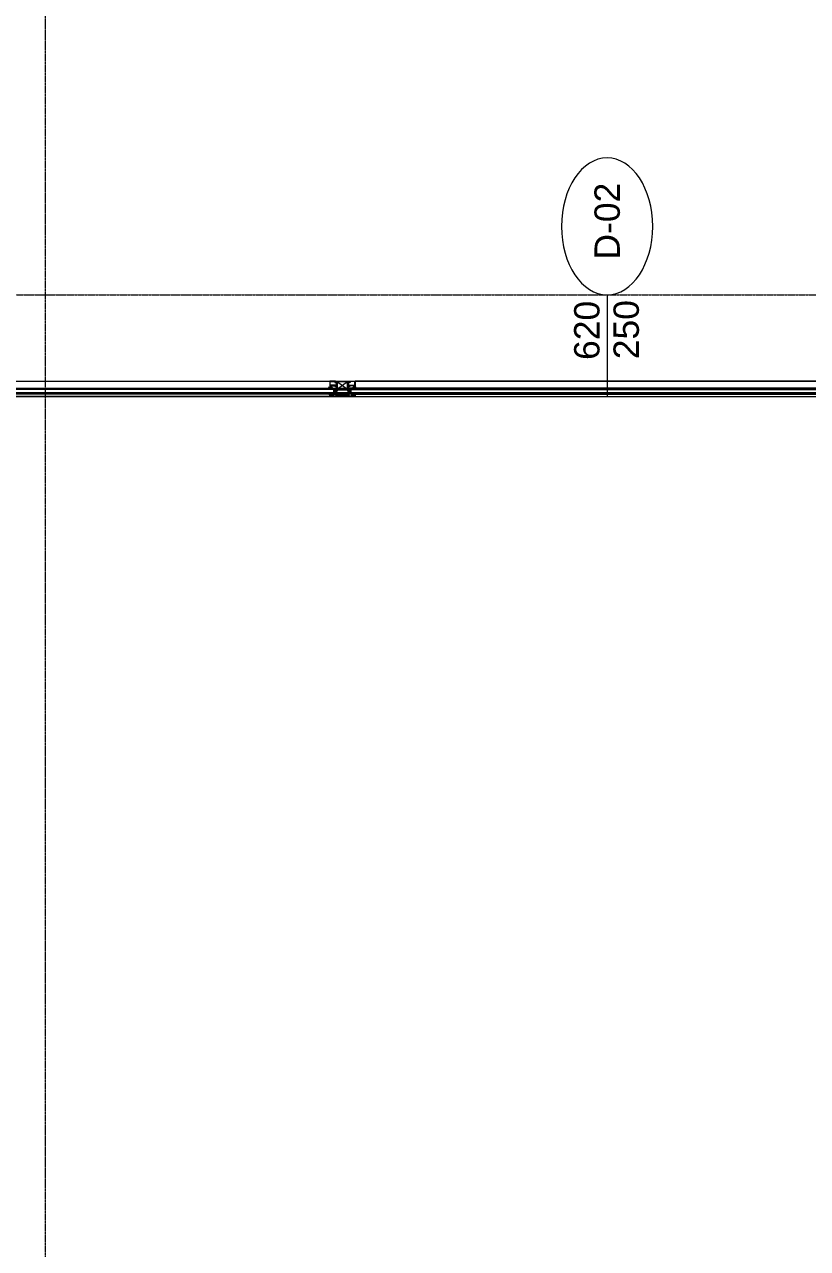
# Model space of a CAD drawing. Extents: x -1439 to 23780, y -1362 to 4476.
# Drawn here: x 19884.6 to 20192.8, y 2029.4 to 2511.5 of the extents above; entities that cross this region are included whole.
import ezdxf
from ezdxf.enums import TextEntityAlignment as Align

# ---------------------------------------------------------------- set-up
doc = ezdxf.new("R2010")
doc.units = 0
doc.header["$MEASUREMENT"] = 0
doc.linetypes.add('Audi$0$DASHDOT2', pattern=[0.5, 0.25, -0.125, 0, -0.125])
doc.layers.get('0').update_dxf_attribs({"color": 9, "lineweight": 9})
for name, color, linetype, lineweight in [('Audi$0$06C', 8, 'Continuous', 9), ('Audi$0$06D', 8, 'Continuous', 9), ('Audi$0$09', 8, 'Continuous', 9), ('Audi$0$10', 8, 'Continuous', 9), ('Audi$0$15', 8, 'Continuous', 9), ('Audi$0$21', 8, 'Continuous', 9), ('Audi$0$22', 8, 'Continuous', 9), ('Audi$0$24', 8, 'Audi$0$DASHDOT2', 9), ('Audi$0$35', 8, 'Continuous', 9)]:
    doc.layers.add(name, color=color, linetype=linetype, lineweight=lineweight)
doc.styles.add('Audi$0$Arial', font='arial.ttf', dxfattribs={"height": 2.5})
pattern_1 = [(45, (-20497.62092, -2376.32653), (-0.06629126074, 0.06629126074), [])]
pattern_2 = [(45, (-20883.0235, -2385.420697), (-0.01767766953, 0.05303300859), [0, -0.05])]

# ---------------------------------------------------------------- blocks, each defined once
blk = doc.blocks.new('Audi$0$0_doorno')
blk.add_lwpolyline([(4.5, 0), (12.5, 0)])
blk.add_ellipse((-0.891, 0), major_axis=(-5.391, 0), ratio=0.666667)
at = {"style": 'Audi$0$Arial'}
blk.add_attdef('YUKSEKLIK', text='', height=2, dxfattribs=at).set_placement((5, 12.3), align=Align.TOP_LEFT)
blk.add_attdef('KAPINO', text='', height=2, dxfattribs=at).set_placement((0, 0), align=Align.MIDDLE)
blk.add_attdef('GENISLIK', text='', height=2, dxfattribs=at).set_placement((5, -3.789), align=Align.BOTTOM_LEFT)
blk = doc.blocks.new('Audi$0$KAPI KODLARI ÇATI KATI')
at = {"layer": 'Audi$0$22'}
ref = blk.add_blockref('Audi$0$0_doorno', (20113.92, 2427.5), dxfattribs=dict(at, xscale=-5, yscale=5, zscale=5, rotation=90))
ref.add_attrib('KAPINO', 'D-02', dxfattribs={"layer": '0', "height": 10, "rotation": 90, "style": 'Audi$0$Arial'}).set_placement((20113.92, 2434.01), align=Align.MIDDLE)
ref.add_attrib('GENISLIK', '620', dxfattribs={"layer": '0', "height": 10, "rotation": 90, "style": 'Audi$0$Arial'}).set_placement((20113.92, 2379.33), align=Align.BOTTOM_LEFT)
ref.add_attrib('YUKSEKLIK', '250', dxfattribs={"layer": '0', "height": 10, "rotation": 90, "style": 'Audi$0$Arial'}).set_placement((20116.42, 2379.63), align=Align.TOP_LEFT)
blk = doc.blocks.new('Audi$0$P-AKS_AUDI')
at = {"layer": 'Audi$0$21', "linetype": 'Audi$0$DASHDOT2'}
blk.add_lwpolyline([(-2664.62, -2580.53), (-2664.62, 1229.1)], dxfattribs=at)
at = {"layer": 'Audi$0$24'}
blk.add_lwpolyline([(-3840, -380), (360, -380)], dxfattribs=at)
blk = doc.blocks.new('*U420')
at = {"layer": 'Audi$0$09'}
h = blk.add_hatch(dxfattribs=at)
h.set_pattern_fill('_USER', color=256, scale=0.2, style=0, pattern_type=0)
h.set_pattern_definition([(0, (192.41667, -0.4), (0, -0.2), [])])
h.paths.add_polyline_path([(0, -0.6), (192.42, -0.6), (192.42, 0), (0, 0)])
h = blk.add_hatch(dxfattribs=at)
h.set_pattern_fill('_USER', color=256, scale=0.2, style=0, pattern_type=0)
h.set_pattern_definition([(0, (192.41667, -2.1), (0, -0.2), [])])
h.paths.add_polyline_path([(0, -2.4), (192.42, -2.4), (192.42, -1.8), (0, -1.8)])
at = {"layer": 'Audi$0$15'}
for points in [[(0, -0.6), (192.42, -0.6), (192.42, 0), (0, 0)], [(0, -2.4), (192.42, -2.4), (192.42, -1.8), (0, -1.8)]]:
    blk.add_lwpolyline(points, close=True, dxfattribs=at)
blk = doc.blocks.new('*U443')
at = {"layer": 'Audi$0$09'}
h = blk.add_hatch(dxfattribs=at)
h.set_pattern_fill('_USER', color=256, scale=0.2, style=0, pattern_type=0)
h.set_pattern_definition([(0, (199.80667, -0.4), (0, -0.2), [])])
h.paths.add_polyline_path([(0, -0.6), (199.81, -0.6), (199.81, 0), (0, 0)])
h = blk.add_hatch(dxfattribs=at)
h.set_pattern_fill('_USER', color=256, scale=0.2, style=0, pattern_type=0)
h.set_pattern_definition([(0, (199.80667, -2.1), (0, -0.2), [])])
h.paths.add_polyline_path([(0, -2.4), (199.81, -2.4), (199.81, -1.8), (0, -1.8)])
at = {"layer": 'Audi$0$15'}
for points in [[(0, -0.6), (199.81, -0.6), (199.81, 0), (0, 0)], [(0, -2.4), (199.81, -2.4), (199.81, -1.8), (0, -1.8)]]:
    blk.add_lwpolyline(points, close=True, dxfattribs=at)
blk = doc.blocks.new('*X414')
for p, q in [((1, 6.3), (1.3, 6.6)), ((3.8, 3.3), (1.2, 5.9)), ((1.6, 5.1), (2.3, 5.9)), ((2.2, 4), (3.3, 5)), ((2.9, 2.9), (4.9, 4.9)), ((3.7, 1.9), (3.8, 2)), ((5.3, 3.5), (3.9, 4.9)), ((4.8, 5.8), (4.1, 6.6)), ((4.2, 5.9), (4.8, 6.6)), ((5.3, 3.5), (6.7, 4.9)), ((5.7, 5.7), (6.5, 6.5)), ((8.4, 2.2), (5.7, 4.9)), ((6.8, 5.6), (5.9, 6.5)), ((7.8, 1), (6.5, 2.3)), ((6.7, 1.4), (10.4, 5.1)), ((6.8, 3.3), (8.4, 4.9)), ((7.2, 0.1), (7.8, 0.7)), ((7.3, 5.5), (8.2, 6.4)), ((9.5, 2.9), (7.5, 4.9)), ((8.8, 5.3), (7.7, 6.4)), ((8.8, 5.3), (9.6, 6)), ((11.4, 2.8), (9.1, 5.1)), ((10.1, 3), (12, 4.9)), ((14.1, 1.8), (11, 4.9)), ((11.8, 5.9), (11.1, 6.6)), ((11.3, 6), (11.9, 6.6)), ((11.5, 2.7), (13.7, 4.9)), ((12.4, 1.8), (13.8, 3.2)), ((13.6, 0.6), (12.6, 1.6)), ((12.8, 5.8), (13.6, 6.5)), ((14.2, 3.5), (12.8, 4.9)), ((12.8, 0.5), (14, 1.6)), ((13.8, 5.7), (12.9, 6.6)), ((14.1, 3.5), (16.5, 5.9)), ((14.4, 5.6), (15.3, 6.5)), ((15.8, 3.6), (14.5, 4.9)), ((16.7, 4.5), (14.7, 6.5)), ((16.1, 3.7), (16.6, 4.2))]:
    blk.add_line(p, q)
blk = doc.blocks.new('*X413')
for p, q in [((0.6, 14.7), (1.1, 15.2)), ((4.5, 11.4), (0.8, 15.2)), ((1.3, 0.4), (0.9, 0.9)), ((1, 13.3), (2.1, 14.5)), ((3.3, 10.8), (1, 13.1)), ((1, 1), (3.1, 3.1)), ((1.1, 8.1), (1.6, 8.6)), ((1.3, 11.9), (3.2, 13.8)), ((2, 1.5), (1.5, 2.1)), ((1.6, 10.4), (4.2, 13)), ((4.5, 7.9), (1.6, 10.8)), ((1.9, 8.9), (3.3, 10.4)), ((1.9, 7.2), (3.6, 8.9)), ((4.5, 6.1), (1.9, 8.7)), ((2.7, 2.6), (2, 3.3)), ((4, 4.8), (2.5, 6.4)), ((2.5, 4.3), (4.6, 6.3)), ((2.6, 6.1), (4.4, 8)), ((3.4, 3.6), (2.6, 4.5)), ((4.3, 11.4), (5.2, 12.2))]:
    blk.add_line(p, q)
blk = doc.blocks.new('Audi$0$p-dog-teras')
at = {"layer": 'Audi$0$06D'}
h = blk.add_hatch(dxfattribs=at)
h.set_pattern_fill('DOTS', color=256, scale=0.8, angle=45, style=0)
h.set_pattern_definition(pattern_2)
h.paths.add_polyline_path([(204.44, -3.57), (204.44, -4.15), (204.54, -4.32), (204.04, -4.32), (204.14, -4.15), (204.14, -3.57), (204.14, -2.99), (204.04, -2.83), (204.54, -2.83), (204.44, -2.99)])
h = blk.add_hatch(dxfattribs=at)
h.set_pattern_fill('DOTS', color=256, scale=0.8, angle=45, style=0)
h.set_pattern_definition(pattern_2)
h.paths.add_polyline_path([(209.2, -4.16), (209.3, -4.33), (208.8, -4.33), (208.9, -4.16), (208.9, -3.58), (208.9, -3), (208.8, -2.83), (209.3, -2.83), (209.2, -3), (209.2, -3.58)])
h = blk.add_hatch(dxfattribs=at)
h.set_pattern_fill('DOTS', color=256, scale=0.8, angle=45, style=0)
h.set_pattern_definition(pattern_2)
h.paths.add_polyline_path([(208.9, -3.57), (208.9, -4.15), (208.8, -4.32), (209.3, -4.32), (209.2, -4.15), (209.2, -3.57), (209.2, -2.99), (209.29, -2.83), (208.8, -2.83), (208.9, -2.99)])
at = {"layer": 'Audi$0$09'}
h = blk.add_hatch(dxfattribs=at)
h.set_pattern_fill('ANSI31', color=256, scale=0.75, style=0)
h.set_pattern_definition(pattern_1)
h.paths.add_polyline_path([(201.68, -5.33), (201.68, -4.94), (201.69, -4.94), (201.7, -4.93), (201.7, -4.78), (201.92, -4.78, -0.414214), (201.98, -4.84), (201.98, -4.9), (201.83, -4.9), (201.83, -5.15), (202.83, -5.15), (202.83, -4.9), (202.68, -4.9), (202.68, -4.84, -0.414214), (202.74, -4.78), (202.98, -4.78), (202.98, -5.13), (204.18, -5.13), (204.18, -4.53), (203.88, -4.53), (203.88, -4.18), (203.91, -4.13), (203.79, -4.01, -0.198912), (203.79, -4), (203.79, -3.95, -0.414214), (203.81, -3.93), (203.94, -3.93, -0.198912), (203.95, -3.93), (204.03, -4.01), (204.07, -4.01, -0.198912), (204.08, -4.01), (204.13, -4.06), (204.13, -4.08), (204.03, -4.18), (204.03, -4.28), (204.02, -4.28, 1), (204.02, -4.33), (204.61, -4.33), (204.47, -4.08), (204.47, -4.06), (204.49, -4.02, -0.267949), (204.51, -4.01), (204.56, -4.01), (204.57, -4.01), (204.89, -4.33), (206.65, -4.33), (208.49, -4.33), (208.8, -4.01), (208.82, -4.01), (208.87, -4.01, -0.267949), (208.88, -4.02), (208.9, -4.05), (208.9, -4.08), (208.76, -4.33), (209.35, -4.33, 1), (209.35, -4.28), (209.35, -4.28), (209.35, -4.18), (209.25, -4.08), (209.25, -4.06), (209.29, -4.01, -0.198912), (209.31, -4.01), (209.35, -4.01), (209.42, -3.93, -0.198912), (209.44, -3.93), (209.57, -3.93, -0.414214), (209.59, -3.95), (209.59, -4, -0.198912), (209.58, -4.01), (209.47, -4.13), (209.5, -4.18), (209.5, -4.53), (209.18, -4.53), (209.18, -5.13), (209.47, -5.13), (209.47, -5.33), (207.05, -5.33), (206.65, -5.33)], flags=17)
h.paths.add_polyline_path([(201.68, -5.33), (201.68, -4.78), (201.92, -4.78, -0.414214), (201.98, -4.84), (201.98, -4.9), (201.83, -4.9), (201.83, -5.15), (202.83, -5.15), (202.83, -4.9), (202.68, -4.9), (202.68, -4.84, -0.414214), (202.74, -4.78), (202.98, -4.78), (202.98, -5.13), (204.18, -5.13), (204.18, -4.53), (203.88, -4.53), (203.88, -4.18), (203.91, -4.13), (203.79, -4.01, -0.198912), (203.79, -4), (203.79, -3.95, -0.414214), (203.81, -3.93), (203.94, -3.93, -0.198912), (203.95, -3.93), (204.03, -4.01), (204.07, -4.01, -0.198912), (204.08, -4.01), (204.13, -4.06), (204.13, -4.08), (204.03, -4.18), (204.03, -4.28), (204.02, -4.28, 1), (204.02, -4.33), (204.61, -4.33), (204.47, -4.08), (204.47, -4.06), (204.49, -4.02, -0.267949), (204.51, -4.01), (204.56, -4.01), (204.57, -4.01), (204.89, -4.33), (206.65, -4.33), (208.49, -4.33), (208.8, -4.01), (208.82, -4.01), (208.87, -4.01, -0.267949), (208.88, -4.02), (208.91, -4.06), (208.91, -4.08), (208.76, -4.33), (209.35, -4.33, 1), (209.35, -4.28), (209.35, -4.28), (209.35, -4.18), (209.25, -4.08), (209.25, -4.06), (209.29, -4.01, -0.198912), (209.31, -4.01), (209.35, -4.01), (209.42, -3.93, -0.198912), (209.44, -3.93), (209.57, -3.93, -0.414214), (209.59, -3.95), (209.59, -4, -0.198912), (209.58, -4.01), (209.47, -4.13), (209.5, -4.18), (209.5, -4.53), (209.18, -4.53), (209.18, -5.13), (209.47, -5.13), (209.47, -5.33), (207.05, -5.33), (206.65, -5.33)], flags=17)
h = blk.add_hatch(dxfattribs=at)
h.set_pattern_fill('ANSI31', color=256, scale=0.75, style=0)
h.set_pattern_definition(pattern_1)
h.paths.add_polyline_path([(211.66, -5.33), (211.66, -4.94), (211.64, -4.94), (211.63, -4.93), (211.63, -4.78), (211.42, -4.78, 0.414214), (211.36, -4.84), (211.36, -4.9), (211.51, -4.9), (211.51, -5.15), (210.51, -5.15), (210.51, -4.9), (210.66, -4.9), (210.66, -4.84, 0.414214), (210.6, -4.78), (210.36, -4.78), (210.36, -5.13), (209.16, -5.13), (209.16, -4.53), (209.46, -4.53), (209.46, -4.18), (209.43, -4.13), (209.54, -4.01, 0.198912), (209.55, -4), (209.55, -3.95, 0.414214), (209.53, -3.93), (209.39, -3.93, 0.198912), (209.38, -3.93), (209.31, -4.01), (209.26, -4.01, 0.198912), (209.25, -4.01), (209.21, -4.06), (209.21, -4.08), (209.31, -4.18), (209.31, -4.28), (209.31, -4.28, -1), (209.31, -4.33), (208.72, -4.33), (208.87, -4.08), (208.87, -4.06), (208.84, -4.02, 0.267949), (208.83, -4.01), (208.77, -4.01), (208.76, -4.01), (208.45, -4.33), (206.68, -4.33), (204.85, -4.33), (204.53, -4.01), (204.52, -4.01), (204.47, -4.01, 0.267949), (204.45, -4.02), (204.43, -4.05), (204.43, -4.08), (204.57, -4.33), (203.98, -4.33, -1), (203.98, -4.28), (203.99, -4.28), (203.99, -4.18), (204.09, -4.08), (204.09, -4.06), (204.04, -4.01, 0.198912), (204.03, -4.01), (203.99, -4.01), (203.91, -3.93, 0.198912), (203.9, -3.93), (203.77, -3.93, 0.414214), (203.75, -3.95), (203.75, -4, 0.198912), (203.75, -4.01), (203.87, -4.13), (203.84, -4.18), (203.84, -4.53), (204.15, -4.53), (204.15, -5.13), (203.87, -5.13), (203.87, -5.33), (206.29, -5.33), (206.68, -5.33)], flags=17)
h.paths.add_polyline_path([(211.66, -5.33), (211.66, -4.78), (211.42, -4.78, 0.414214), (211.36, -4.84), (211.36, -4.9), (211.51, -4.9), (211.51, -5.15), (210.51, -5.15), (210.51, -4.9), (210.66, -4.9), (210.66, -4.84, 0.414214), (210.6, -4.78), (210.36, -4.78), (210.36, -5.13), (209.16, -5.13), (209.16, -4.53), (209.46, -4.53), (209.46, -4.18), (209.43, -4.13), (209.54, -4.01, 0.198912), (209.55, -4), (209.55, -3.95, 0.414214), (209.53, -3.93), (209.39, -3.93, 0.198912), (209.38, -3.93), (209.31, -4.01), (209.26, -4.01, 0.198912), (209.25, -4.01), (209.21, -4.06), (209.21, -4.08), (209.31, -4.18), (209.31, -4.28), (209.31, -4.28, -1), (209.31, -4.33), (208.72, -4.33), (208.87, -4.08), (208.87, -4.06), (208.84, -4.02, 0.267949), (208.83, -4.01), (208.77, -4.01), (208.76, -4.01), (208.45, -4.33), (206.68, -4.33), (204.85, -4.33), (204.53, -4.01), (204.52, -4.01), (204.47, -4.01, 0.267949), (204.45, -4.02), (204.43, -4.06), (204.43, -4.08), (204.57, -4.33), (203.98, -4.33, -1), (203.98, -4.28), (203.99, -4.28), (203.99, -4.18), (204.09, -4.08), (204.09, -4.06), (204.04, -4.01, 0.198912), (204.03, -4.01), (203.99, -4.01), (203.91, -3.93, 0.198912), (203.9, -3.93), (203.77, -3.93, 0.414214), (203.75, -3.95), (203.75, -4, 0.198912), (203.75, -4.01), (203.87, -4.13), (203.84, -4.18), (203.84, -4.53), (204.15, -4.53), (204.15, -5.13), (203.87, -5.13), (203.87, -5.33), (206.29, -5.33), (206.68, -5.33)], flags=17)
h = blk.add_hatch(dxfattribs=at)
h.set_pattern_fill('ANSI31', color=256, scale=0.75, style=0)
h.set_pattern_definition(pattern_1)
h.paths.add_polyline_path([(211.66, -5.33), (211.66, -4.94), (211.64, -4.94), (211.63, -4.93), (211.63, -4.78), (211.42, -4.78, 0.414214), (211.36, -4.84), (211.36, -4.9), (211.51, -4.9), (211.51, -5.15), (210.51, -5.15), (210.51, -4.9), (210.66, -4.9), (210.66, -4.84, 0.414214), (210.6, -4.78), (210.36, -4.78), (210.36, -5.13), (209.16, -5.13), (209.16, -4.53), (209.46, -4.53), (209.46, -4.18), (209.43, -4.13), (209.54, -4.01, 0.198912), (209.55, -4), (209.55, -3.95, 0.414214), (209.53, -3.93), (209.39, -3.93, 0.198912), (209.38, -3.93), (209.31, -4.01), (209.26, -4.01, 0.198912), (209.25, -4.01), (209.21, -4.06), (209.21, -4.08), (209.31, -4.18), (209.31, -4.28), (209.31, -4.28, -1), (209.31, -4.33), (208.72, -4.33), (208.87, -4.08), (208.87, -4.06), (208.84, -4.02, 0.267949), (208.83, -4.01), (208.77, -4.01), (208.76, -4.01), (208.45, -4.33), (206.68, -4.33), (204.85, -4.33), (204.53, -4.01), (204.52, -4.01), (204.47, -4.01, 0.267949), (204.45, -4.02), (204.43, -4.05), (204.43, -4.08), (204.57, -4.33), (203.98, -4.33, -1), (203.98, -4.28), (203.99, -4.28), (203.99, -4.18), (204.09, -4.08), (204.09, -4.06), (204.04, -4.01, 0.198912), (204.03, -4.01), (203.99, -4.01), (203.91, -3.93, 0.198912), (203.9, -3.93), (203.77, -3.93, 0.414214), (203.75, -3.95), (203.75, -4, 0.198912), (203.75, -4.01), (203.87, -4.13), (203.84, -4.18), (203.84, -4.53), (204.15, -4.53), (204.15, -5.13), (203.87, -5.13), (203.87, -5.33), (206.29, -5.33), (206.68, -5.33)], flags=17)
h.paths.add_polyline_path([(211.66, -5.33), (211.66, -4.78), (211.42, -4.78, 0.414214), (211.36, -4.84), (211.36, -4.9), (211.51, -4.9), (211.51, -5.15), (210.51, -5.15), (210.51, -4.9), (210.66, -4.9), (210.66, -4.84, 0.414214), (210.6, -4.78), (210.36, -4.78), (210.36, -5.13), (209.16, -5.13), (209.16, -4.53), (209.46, -4.53), (209.46, -4.18), (209.43, -4.13), (209.54, -4.01, 0.198912), (209.55, -4), (209.55, -3.95, 0.414214), (209.53, -3.93), (209.39, -3.93, 0.198912), (209.38, -3.93), (209.31, -4.01), (209.26, -4.01, 0.198912), (209.25, -4.01), (209.21, -4.06), (209.21, -4.08), (209.31, -4.18), (209.31, -4.28), (209.31, -4.28, -1), (209.31, -4.33), (208.72, -4.33), (208.87, -4.08), (208.87, -4.06), (208.84, -4.02, 0.267949), (208.83, -4.01), (208.77, -4.01), (208.76, -4.01), (208.45, -4.33), (206.68, -4.33), (204.85, -4.33), (204.53, -4.01), (204.52, -4.01), (204.47, -4.01, 0.267949), (204.45, -4.02), (204.43, -4.06), (204.43, -4.08), (204.57, -4.33), (203.98, -4.33, -1), (203.98, -4.28), (203.99, -4.28), (203.99, -4.18), (204.09, -4.08), (204.09, -4.06), (204.04, -4.01, 0.198912), (204.03, -4.01), (203.99, -4.01), (203.91, -3.93, 0.198912), (203.9, -3.93), (203.77, -3.93, 0.414214), (203.75, -3.95), (203.75, -4, 0.198912), (203.75, -4.01), (203.87, -4.13), (203.84, -4.18), (203.84, -4.53), (204.15, -4.53), (204.15, -5.13), (203.87, -5.13), (203.87, -5.33), (206.29, -5.33), (206.68, -5.33)], flags=17)
at = {"layer": 'Audi$0$06C'}
for points in [[(19.8, 0.67), (201.62, 0.67)], [(409.18, 0.67), (211.65, 0.67)], [(201.62, -5.33), (19.81, -5.33)], [(211.65, -5.33), (409.17, -5.33)]]:
    blk.add_lwpolyline(points, dxfattribs=at)
at = {"layer": 'Audi$0$06D'}
for p, q in [((201.65, -4.92), (201.39, -4.49)), ((201.64, -4.64), (201.47, -4.49)), ((202.2, -4.64), (201.64, -4.64)), ((201.7, -4.53), (201.73, -4.54)), ((202, -4.78), (201.7, -4.78)), ((201.7, -4.78), (201.7, -4.93)), ((201.73, -4.54), (201.77, -4.55)), ((201.77, -4.55), (202.17, -4.59)), ((202, -4.9), (202, -4.78)), ((202.17, -4.59), (202.2, -4.61)), ((202.2, -4.61), (202.21, -4.63)), ((202.21, -4.63), (202.2, -4.64)), ((202.28, -4.54), (202.25, -4.52)), ((202.3, -4.55), (202.28, -4.54)), ((202.31, -4.58), (202.3, -4.55)), ((202.32, -4.6), (202.31, -4.58)), ((202.34, -4.62), (202.32, -4.6)), ((202.35, -4.63), (202.34, -4.62)), ((202.37, -4.64), (202.35, -4.63)), ((202.83, -4.64), (202.37, -4.64)), ((202.42, -4.53), (202.46, -4.54)), ((202.46, -4.54), (202.84, -4.58)), ((202.68, -4.9), (202.68, -4.78)), ((202.68, -4.78), (202.83, -4.78)), ((202.85, -4.64), (202.83, -4.64)), ((202.84, -4.58), (202.86, -4.6)), ((202.86, -4.62), (202.85, -4.64)), ((202.86, -4.6), (202.86, -4.62)), ((204.04, -2.82), (204.14, -2.99)), ((204.04, -2.82), (204.54, -2.82)), ((204.04, -4.32), (204.14, -4.15)), ((204.04, -4.32), (204.54, -4.32)), ((204.14, -2.99), (204.14, -3.57)), ((204.14, -4.15), (204.14, -3.57)), ((204.54, -2.82), (204.44, -2.99)), ((204.44, -3.57), (204.44, -2.99)), ((204.44, -3.57), (204.44, -4.15)), ((204.54, -4.32), (204.44, -4.15)), ((208.8, -2.82), (208.9, -2.99)), ((209.3, -2.82), (208.8, -2.82)), ((208.8, -2.83), (209.3, -2.83)), ((208.8, -2.83), (208.9, -3)), ((208.8, -4.32), (208.9, -4.15)), ((208.8, -4.33), (208.9, -4.16)), ((209.3, -4.32), (208.8, -4.32)), ((208.8, -4.33), (209.3, -4.33)), ((208.9, -3.57), (208.9, -2.99)), ((208.9, -3), (208.9, -3.58)), ((208.9, -3.57), (208.9, -4.15)), ((208.9, -4.16), (208.9, -3.58)), ((209.3, -2.82), (209.2, -2.99)), ((209.3, -2.83), (209.2, -3)), ((209.2, -2.99), (209.2, -3.57)), ((209.2, -3.58), (209.2, -3)), ((209.2, -4.15), (209.2, -3.57)), ((209.2, -3.58), (209.2, -4.16)), ((209.3, -4.32), (209.2, -4.15)), ((209.3, -4.33), (209.2, -4.16)), ((210.5, -4.58), (210.48, -4.6)), ((210.48, -4.6), (210.48, -4.62)), ((210.48, -4.62), (210.49, -4.64)), ((210.49, -4.64), (210.51, -4.64)), ((210.88, -4.54), (210.5, -4.58)), ((210.51, -4.64), (210.97, -4.64)), ((210.66, -4.78), (210.51, -4.78)), ((210.66, -4.9), (210.66, -4.78)), ((210.92, -4.53), (210.88, -4.54)), ((210.97, -4.64), (210.99, -4.63)), ((210.99, -4.63), (211, -4.62)), ((211, -4.62), (211.02, -4.6)), ((211.02, -4.6), (211.03, -4.58)), ((211.03, -4.58), (211.04, -4.55)), ((211.04, -4.55), (211.06, -4.54)), ((211.06, -4.54), (211.09, -4.52)), ((211.14, -4.61), (211.13, -4.63)), ((211.13, -4.63), (211.14, -4.64)), ((211.17, -4.59), (211.14, -4.61)), ((211.14, -4.64), (211.7, -4.64)), ((211.57, -4.55), (211.17, -4.59)), ((211.33, -4.9), (211.33, -4.78)), ((211.33, -4.78), (211.63, -4.78)), ((211.61, -4.54), (211.57, -4.55)), ((211.64, -4.53), (211.61, -4.54)), ((211.63, -4.78), (211.63, -4.93)), ((211.68, -4.92), (211.95, -4.49)), ((211.7, -4.64), (211.87, -4.49)), ((201.67, -4.94), (201.65, -4.92)), ((201.69, -4.94), (201.67, -4.94)), ((201.7, -4.93), (201.69, -4.94)), ((202, -4.9), (201.95, -4.9)), ((201.95, -4.9), (202.02, -5.13)), ((202.02, -5.13), (202.04, -5.14)), ((202.04, -5.14), (202.06, -5.13)), ((202.06, -5.13), (202.08, -5.12)), ((202.6, -5.14), (202.58, -5.12)), ((202.61, -5.14), (202.6, -5.14)), ((202.63, -5.13), (202.61, -5.14)), ((202.73, -4.9), (202.63, -5.13)), ((202.68, -4.9), (202.73, -4.9)), ((210.66, -4.9), (210.61, -4.9)), ((210.61, -4.9), (210.71, -5.13)), ((210.71, -5.13), (210.73, -5.14)), ((210.73, -5.14), (210.74, -5.14)), ((210.74, -5.14), (210.76, -5.12)), ((211.28, -5.13), (211.26, -5.12)), ((211.3, -5.14), (211.28, -5.13)), ((211.32, -5.13), (211.3, -5.14)), ((211.38, -4.9), (211.32, -5.13)), ((211.33, -4.9), (211.38, -4.9)), ((211.63, -4.93), (211.64, -4.94)), ((211.64, -4.94), (211.66, -4.94)), ((211.66, -4.94), (211.68, -4.92))]:
    blk.add_line(p, q, dxfattribs=at)
for points in [[(202.01, -1.66), (202.11, -1.64), (202.27, -1.68), (202.43, -1.76), (202.76, -1.98), (202.8, -2.02), (202.78, -2.04), (202.76, -2.04), (202.35, -1.85), (202.25, -1.84), (202.13, -1.87), (202.08, -1.92), (202.03, -1.95), (201.99, -2), (201.95, -2.03), (201.9, -2.05), (201.88, -2.03), (201.9, -2), (201.93, -1.97), (201.94, -1.94), (201.93, -1.92), (201.82, -1.94), (201.68, -1.96), (201.54, -2), (201.38, -2.03), (201.33, -2.05), (201.3, -2.05), (201.28, -2.03), (201.28, -2), (201.3, -1.96), (201.6, -1.56), (201.66, -1.56), (201.66, -1.78), (201.88, -1.78), (201.98, -1.69), (201.99, -1.68)], [(211.33, -1.66), (211.23, -1.64), (211.07, -1.68), (210.91, -1.76), (210.58, -1.98), (210.54, -2.02), (210.56, -2.04), (210.58, -2.04), (210.99, -1.85), (211.09, -1.84), (211.21, -1.87), (211.26, -1.92), (211.31, -1.95), (211.35, -2), (211.39, -2.03), (211.44, -2.05), (211.46, -2.03), (211.44, -2), (211.41, -1.97), (211.4, -1.94), (211.41, -1.92), (211.52, -1.94), (211.66, -1.96), (211.8, -2), (211.96, -2.03), (212.01, -2.05), (212.04, -2.05), (212.06, -2.03), (212.06, -2), (212.04, -1.96), (211.74, -1.56), (211.68, -1.56), (211.68, -1.78), (211.46, -1.78), (211.36, -1.69), (211.35, -1.68)]]:
    blk.add_lwpolyline(points, close=True, dxfattribs=at)
for centre, radius, start, end in [((202.83, -4.63), 0.15, 270, 90), ((210.51, -4.63), 0.15, 90, 270), ((202.33, -5.08), 0.253, 351.4886, 188.5114), ((211.01, -5.08), 0.253, 351.4886, 188.5114)]:
    blk.add_arc(centre, radius, start, end, dxfattribs=at)
at = {"layer": 'Audi$0$09'}
for points in [[(208.97, -1.72), (208.77, -1.78)], [(208.77, -2.26), (208.97, -2.32)]]:
    blk.add_lwpolyline(points, dxfattribs=at)
at = {"layer": 'Audi$0$10', "linetype": 'ByBlock'}
for p, q in [((204.57, 0.47), (204.57, -2.32)), ((208.77, 0.47), (208.77, -2.32))]:
    blk.add_line(p, q, dxfattribs=at)
at = {"layer": 'Audi$0$10'}
for p, q in [((208.67, 0.35), (204.67, 0.35)), ((204.67, 0.35), (208.67, -2.53)), ((208.67, 0.35), (204.67, -2.53)), ((204.67, -2.53), (204.67, 0.35)), ((208.67, -2.53), (208.67, 0.35)), ((208.67, -2.53), (208.67, 0.35)), ((203.74, -4.47), (203.24, -2.07)), ((203.74, -2.07), (203.24, -4.47)), ((203.24, -4.47), (203.24, -2.07)), ((203.24, -2.07), (203.74, -2.07)), ((203.24, -4.47), (203.74, -4.47)), ((203.74, -4.47), (203.74, -2.07)), ((204.17, -2.02), (204.86, -2.02)), ((204.37, -1.57), (204.37, -2.47)), ((204.37, -1.77), (204.57, -1.77)), ((204.37, -2.27), (204.57, -2.27)), ((204.67, -2.53), (208.67, -2.53)), ((209.17, -2.02), (208.48, -2.02)), ((208.97, -1.77), (208.77, -1.77)), ((208.97, -2.27), (208.77, -2.27)), ((208.97, -1.57), (208.97, -2.47)), ((209.6, -4.47), (210.1, -2.07)), ((209.6, -2.07), (210.1, -4.47)), ((209.6, -4.47), (209.6, -2.07)), ((210.1, -2.07), (209.6, -2.07)), ((210.1, -4.47), (209.6, -4.47)), ((210.1, -4.47), (210.1, -2.07))]:
    blk.add_line(p, q, dxfattribs=at)
for points in [[(204.37, -1.01, 0.414214), (204.32, -0.96), (201.82, -0.96), (201.82, 0.53), (203.67, 0.53), (203.67, 0.11), (204.29, 0.11, 0.414214), (204.34, 0.16), (204.34, 0.21), (204.14, 0.35), (204.09, 0.26), (203.82, 0.26), (203.82, 0.52), (203.87, 0.52), (203.87, 0.67), (201.67, 0.67), (201.67, -1.78), (201.82, -1.78), (201.82, -1.12), (204.09, -1.12), (204.09, -1.22), (204.37, -1.04)], [(208.97, -1.01, -0.414214), (209.02, -0.96), (211.52, -0.96), (211.52, 0.53), (209.67, 0.53), (209.67, 0.11), (209.05, 0.11, -0.414214), (209, 0.16), (209, 0.21), (209.2, 0.35), (209.25, 0.26), (209.52, 0.26), (209.52, 0.52), (209.47, 0.52), (209.47, 0.67), (211.67, 0.67), (211.67, -1.78), (211.52, -1.78), (211.52, -1.12), (209.25, -1.12), (209.25, -1.22), (208.97, -1.04)], [(211.43, -4.78), (211.67, -4.78), (211.67, -5.33), (209.67, -5.33), (207.03, -5.33), (206.63, -5.33), (201.66, -5.33), (201.66, -4.78), (201.9, -4.78, -0.414214), (201.96, -4.84), (201.96, -4.9), (201.81, -4.9), (201.81, -5.15), (202.81, -5.15), (202.81, -4.9), (202.66, -4.9), (202.66, -4.84, -0.414214), (202.72, -4.78), (202.96, -4.78), (202.96, -5.13), (204.16, -5.13), (204.16, -4.53), (203.86, -4.53), (203.86, -4.18), (203.89, -4.13), (203.77, -4.01, -0.198912), (203.77, -4), (203.77, -3.95, -0.414214), (203.79, -3.93), (203.92, -3.93, -0.198912), (203.93, -3.93), (204.01, -4.01), (204.05, -4.01, -0.198912), (204.06, -4.01), (204.11, -4.06), (204.11, -4.08), (204.01, -4.18), (204.01, -4.28), (204, -4.28, 1), (204, -4.33), (204.59, -4.33), (204.45, -4.08), (204.45, -4.06), (204.47, -4.02, -0.267949), (204.49, -4.01), (204.54, -4.01), (204.55, -4.01), (204.87, -4.33), (206.63, -4.33), (208.47, -4.33), (208.78, -4.01), (208.79, -4.01), (208.85, -4.01, -0.267949), (208.86, -4.02), (208.89, -4.06), (208.89, -4.08), (208.74, -4.33), (209.33, -4.33, 1), (209.33, -4.28), (209.33, -4.28), (209.33, -4.18), (209.23, -4.08), (209.23, -4.06), (209.27, -4.01, -0.198912), (209.28, -4.01), (209.33, -4.01), (209.4, -3.93, -0.198912), (209.41, -3.93), (209.55, -3.93, -0.414214), (209.57, -3.95), (209.57, -4, -0.198912), (209.56, -4.01), (209.45, -4.13), (209.48, -4.18), (209.48, -4.53), (209.16, -4.53), (209.16, -5.13), (209.67, -5.13), (210.37, -5.13), (210.37, -4.78), (210.61, -4.78, -0.414214), (210.67, -4.84), (210.67, -4.9), (210.52, -4.9), (210.52, -5.15), (211.52, -5.15), (211.52, -4.9), (211.37, -4.9), (211.37, -4.84)]]:
    blk.add_lwpolyline(points, format="xyb", close=True, dxfattribs=at)
blk.add_lwpolyline([(208.97, -2.32), (208.97, -2.63), (209.47, -2.63), (209.47, -2.97), (209.44, -3.03), (209.55, -3.14, -0.198912), (209.56, -3.15), (209.56, -3.21, -0.414214), (209.54, -3.23), (209.4, -3.23, -0.198912), (209.39, -3.22), (209.32, -3.15), (209.27, -3.15, -0.198912), (209.26, -3.14), (209.22, -3.1), (209.22, -3.08), (209.32, -2.98), (209.32, -2.88), (209.32, -2.88, 1), (209.32, -2.83), (208.74, -2.83), (208.89, -3.08), (208.89, -3.1), (208.86, -3.14, -0.267949), (208.85, -3.15), (208.79, -3.15), (208.78, -3.14), (208.47, -2.83), (204.87, -2.83), (204.55, -3.14), (204.54, -3.15), (204.49, -3.15, -0.267949), (204.47, -3.14), (204.45, -3.1), (204.45, -3.08), (204.59, -2.83), (204.01, -2.83, 1), (204.01, -2.88), (204.02, -2.88), (204.02, -2.98), (204.12, -3.08), (204.12, -3.1), (204.07, -3.14, -0.198912), (204.06, -3.15), (204.02, -3.15), (203.94, -3.22, -0.198912), (203.93, -3.23), (203.8, -3.23, -0.414214), (203.78, -3.21), (203.78, -3.15, -0.198912), (203.78, -3.14), (203.9, -3.03), (203.87, -2.97), (203.87, -2.63), (204.37, -2.63), (204.37, -1.53), (203.87, -1.53), (203.87, -1.2), (204.07, -1.13), (204.06, -1.13), (204.07, -1.13), (204.07, -1.33), (204.37, -1.33), (204.37, 0.47), (204.07, 0.47), (204.07, 0.27), (203.87, 0.35), (203.87, 0.67), (209.47, 0.67), (209.47, 0.35), (209.27, 0.27), (209.27, 0.47), (208.97, 0.47), (208.97, -1.33), (209.27, -1.33), (209.27, -1.13), (209.47, -1.2), (209.47, -1.53), (208.97, -1.53), (208.97, -1.72)], format="xyb", dxfattribs=at)
for points in [[(208.77, -1.78), (208.77, 0.47), (207.02, 0.47), (204.57, 0.47)], [(204.57, -2.32), (204.57, -2.63), (208.77, -2.63), (208.77, -2.26)]]:
    blk.add_lwpolyline(points, dxfattribs=at)
blk.add_lwpolyline([(207.03, -4.53), (208.96, -4.53), (208.96, -5.13), (207.03, -5.13), (206.63, -5.13), (204.36, -5.13), (204.36, -4.53), (206.63, -4.53)], close=True, dxfattribs=at)
at = {"xscale": -1, "rotation": 180}
blk.add_blockref('*U420', (18.23, -4.47), dxfattribs=at)
at = {"rotation": 180}
blk.add_blockref('*U443', (409.9, -4.47), dxfattribs=at)
at = {"layer": 'Audi$0$06D', "yscale": 0.1, "zscale": 0.1}
for p, xscale, rotation in [((202.8, -2.11), 0.1, 90), ((210.54, -2.11), -0.1, 270)]:
    blk.add_blockref('*X413', p, dxfattribs=dict(at, xscale=xscale, rotation=rotation))
for p, xscale in [((201.3, -5.13), 0.1), ((212.04, -5.13), -0.1)]:
    blk.add_blockref('*X414', p, dxfattribs=dict(at, xscale=xscale))
blk = doc.blocks.new('Audi$0$ÇATI KATI PLANI')
at = {"layer": 'Audi$0$10'}
blk.add_blockref('Audi$0$p-dog-teras', (19803.09, 2370.33), dxfattribs=at)
at = {"layer": 'Audi$0$24'}
blk.add_blockref('Audi$0$P-AKS_AUDI', (22557.5, 2785), dxfattribs=at)

msp = doc.modelspace()

# ---------------------------------------------------------------- linework, layer by layer
at = {"layer": 'Audi$0$35'}
for points in [[(21815.5, 2803), (20189.5, 2803), (20189.5, 2712), (20164.5, 2712), (20164.5, 2608), (20015.5, 2608), (20015.5, 2627), (19909.65, 2627), (19909.65, 2608), (19799.5, 2608), (19799.5, 2580), (19799.5, 2576.5), (19785.5, 2570.2), (19782.5, 2570.2), (19782.5, 2489.8), (19785.44, 2489.8), (19799.5, 2483.5), (19799.5, 2371), (21815.5, 2371)], [(19807.5, 2365), (20417.5, 2365), (20417.5, 2348), (20422.5, 2348), (20422.5, 2350), (20492.5, 2350), (20492.5, 2348), (20497.5, 2348), (20497.5, 2365), (21117.5, 2364.94)]]:
    msp.add_lwpolyline(points, dxfattribs=at)

# ---------------------------------------------------------------- block references
msp.add_blockref('Audi$0$ÇATI KATI PLANI', (0, 0))
at = {"layer": 'Audi$0$22'}
msp.add_blockref('Audi$0$KAPI KODLARI ÇATI KATI', (0, 0), dxfattribs=at)

doc.saveas('drawing.dxf')
